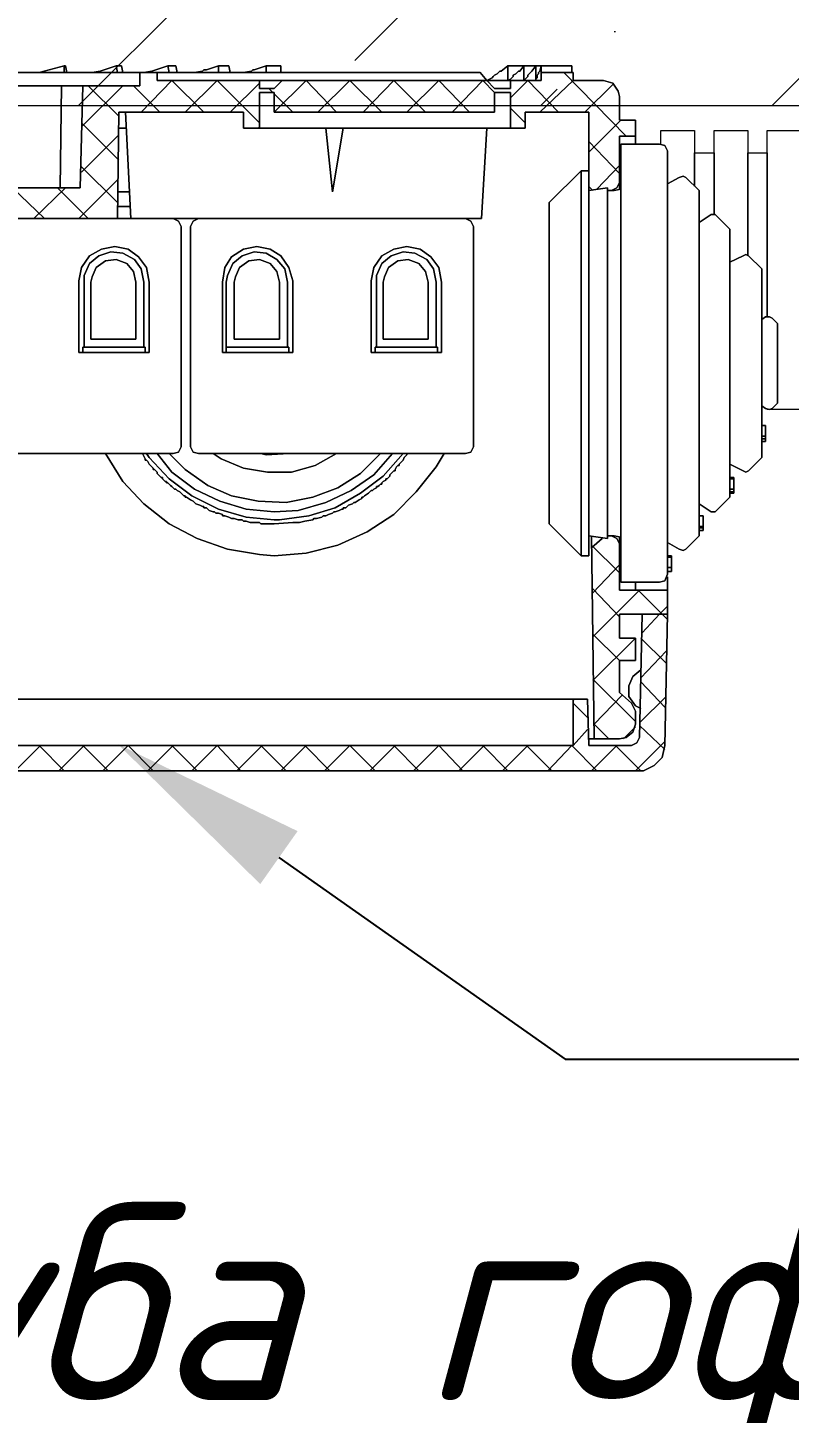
# Model space of a CAD drawing. Extents: x -152830 to 1281226, y -304852 to -2349.
# Drawn here: x 1108040 to 1109006, y -77882 to -76123 of the extents above; entities that cross this region are included whole.
import ezdxf
from ezdxf import colors
from ezdxf.entities.mleader import LeaderData, LeaderLine
from ezdxf.math import Vec2, Vec3

# ---------------------------------------------------------------- set-up
doc = ezdxf.new("R2010")
doc.units = 0
doc.header["$LTSCALE"] = 100
doc.linetypes.add('sx__Штриховая_2мм', pattern=[3, 2, -1])
for name, color, linetype, lineweight in [('1 Электрическая схема', 4, 'Continuous', 9), ('PDF _Геометрия', 7, 'Continuous', 15), ('ЭОМ-план-РС-щиты-стояки', 7, 'Continuous', 30)]:
    doc.layers.add(name, color=color, linetype=linetype, lineweight=lineweight)
doc.styles.add('OlympDesign', font='isocpeui.ttf', dxfattribs={"height": 250})

msp = doc.modelspace()

# ---------------------------------------------------------------- hatches: boundary and pattern name
at = {"layer": '1 Электрическая схема', "linetype": 'sx__Штриховая_2мм', "true_color": 0x636466}
h = msp.add_hatch(dxfattribs=at)
h.set_pattern_fill('ANSI36', color=251, scale=65.297298)
h.set_pattern_definition([(45, (879874.28, -81039.5), (109.94746, 403.1407), [518.2973, -103.65946, 0, -103.65946])])
h.paths.add_polyline_path([(1111514.547557, -76222.032588), (1111514.547557, -75403.060383), (1111808.967934, -75298.551378), (1111245.892745, -75298.551378), (1111514.547557, -75135.215004), (1111514.547557, -74174.802047), (1098467.01987, -74163.515171), (1098467.01987, -75107.788695), (1098198.365058, -75271.125069), (1098761.440247, -75271.125069), (1098467.01987, -75375.634074), (1098467.01987, -76222.032588)])

# ---------------------------------------------------------------- linework, layer by layer
at = {"layer": '1 Электрическая схема', "color": 18, "true_color": 0x000000}
for points in [[(1098467.01987, -76222.032588), (1111514.547557, -76222.032588)], [(1108843.520186, -76271.641181), (1108843.520186, -76253.646876), (1108886.338592, -76253.646876), (1108886.338592, -76324.304984)], [(1108910.936464, -76360.470993), (1108910.936464, -76253.646876), (1108953.75487, -76253.646876), (1108953.75487, -76412.32295)], [(1108978.352741, -76490.213567), (1108978.352741, -76253.646876), (1109021.171147, -76253.646876), (1109021.171147, -76607.827287), (1108978.352741, -76607.827287), (1108978.352741, -76607.119443)], [(1108886.338592, -76324.304984), (1108886.338592, -76282.043348), (1108910.936464, -76282.043348), (1108910.936464, -76360.470993)], [(1108953.75487, -76412.32295), (1108953.75487, -76282.043348), (1108978.352741, -76282.043348), (1108978.352741, -76490.213567)]]:
    msp.add_lwpolyline(points, dxfattribs=at)
at = {"layer": 'PDF _Геометрия', "lineweight": 18}
for points in [[(1107926.688219, -76180.179364), (1108182.803431, -76180.179364)], [(1107972.182369, -76180.179364), (1108138.99425, -76180.179364)], [(1108086.760227, -76171.754521), (1108054.745825, -76180.179364)], [(1108086.760227, -76180.179364), (1108086.760227, -76171.754521)], [(1108086.760227, -76171.754521), (1108088.445195, -76171.754521)], [(1108088.445195, -76171.754521), (1108090.130164, -76180.179364)], [(1108122.144565, -76180.179364), (1108132.254376, -76178.494395)], [(1108132.254376, -76178.494395), (1108142.364187, -76175.124458)], [(1108142.364187, -76175.124458), (1108152.473998, -76171.754521)], [(1108154.158966, -76180.179364), (1108152.473998, -76171.754521)], [(1108152.473998, -76171.754521), (1108159.213872, -76171.754521)], [(1108159.213872, -76171.754521), (1108160.89884, -76180.179364)], [(1108172.69362, -76180.179364), (1108182.803431, -76180.179364)], [(1108182.803431, -76197.029049), (1108182.803431, -76180.179364)], [(1108182.803431, -76180.179364), (1108204.708021, -76180.179364)], [(1108187.858336, -76180.179364), (1108197.968147, -76178.494395)], [(1108197.968147, -76178.494395), (1108208.077958, -76175.124458)], [(1108204.708021, -76180.179364), (1108246.832234, -76180.179364)], [(1108204.708021, -76190.289175), (1108204.708021, -76180.179364)], [(1108208.077958, -76175.124458), (1108218.187769, -76171.754521)], [(1108218.187769, -76171.754521), (1108228.29758, -76171.754521)], [(1108219.872738, -76180.179364), (1108218.187769, -76171.754521)], [(1108228.29758, -76171.754521), (1108229.982549, -76180.179364)], [(1108246.832234, -76180.179364), (1108600.675618, -76180.179364)], [(1108251.887139, -76180.179364), (1108261.99695, -76178.494395)], [(1108261.99695, -76178.494395), (1108263.681919, -76176.809427)], [(1108263.681919, -76176.809427), (1108267.051856, -76176.809427)], [(1108267.051856, -76176.809427), (1108272.106761, -76175.124458)], [(1108272.106761, -76175.124458), (1108282.216572, -76171.754521)], [(1108282.216572, -76171.754521), (1108295.69632, -76171.754521)], [(1108282.216572, -76180.179364), (1108282.216572, -76171.754521)], [(1108295.69632, -76171.754521), (1108297.381289, -76180.179364)], [(1108314.230974, -76180.179364), (1108324.340785, -76178.494395)], [(1108324.340785, -76178.494395), (1108326.025753, -76176.809427)], [(1108326.025753, -76176.809427), (1108327.710722, -76176.809427)], [(1108327.710722, -76176.809427), (1108332.765627, -76175.124458)], [(1108332.765627, -76175.124458), (1108342.875438, -76171.754521)], [(1108342.875438, -76171.754521), (1108361.410092, -76171.754521)], [(1108342.875438, -76180.179364), (1108342.875438, -76171.754521)], [(1108361.410092, -76171.754521), (1108361.410092, -76180.179364)], [(1108600.675618, -76180.179364), (1108614.155366, -76180.179364)], [(1108614.155366, -76180.179364), (1108622.580209, -76190.289175)], [(1108636.059957, -76181.864332), (1108632.69002, -76183.549301)], [(1108637.744925, -76180.179364), (1108636.059957, -76181.864332)], [(1108639.429894, -76178.494395), (1108637.744925, -76180.179364)], [(1108641.114862, -76178.494395), (1108639.429894, -76178.494395)], [(1108649.539705, -76171.754521), (1108641.114862, -76178.494395)], [(1108649.539705, -76190.289175), (1108649.539705, -76171.754521)], [(1108649.539705, -76171.754521), (1108686.609011, -76171.754521)], [(1108659.649516, -76181.864332), (1108656.279579, -76183.549301)], [(1108661.334484, -76180.179364), (1108659.649516, -76181.864332)], [(1108663.019453, -76178.494395), (1108661.334484, -76180.179364)], [(1108664.704421, -76178.494395), (1108663.019453, -76178.494395)], [(1108669.759326, -76171.754521), (1108664.704421, -76178.494395)], [(1108669.759326, -76171.754521), (1108708.513602, -76171.754521)], [(1108669.759326, -76190.289175), (1108669.759326, -76171.754521)], [(1108676.4992, -76181.864332), (1108674.814232, -76183.549301)], [(1108678.184169, -76180.179364), (1108676.4992, -76181.864332)], [(1108679.869137, -76178.494395), (1108678.184169, -76180.179364)], [(1108684.924043, -76171.754521), (1108679.869137, -76178.494395)], [(1108684.924043, -76171.754521), (1108721.99335, -76171.754521)], [(1108684.924043, -76190.289175), (1108684.924043, -76171.754521)], [(1108688.29398, -76181.864332), (1108686.609011, -76183.549301)], [(1108689.978948, -76178.494395), (1108688.29398, -76180.179364)], [(1108688.29398, -76180.179364), (1108688.29398, -76181.864332)], [(1108691.663917, -76171.754521), (1108689.978948, -76178.494395)], [(1108691.663917, -76190.289175), (1108691.663917, -76171.754521)], [(1108691.663917, -76171.754521), (1108730.418192, -76171.754521)], [(1108691.663917, -76180.179364), (1108691.663917, -76183.549301)], [(1108691.663917, -76190.289175), (1108691.663917, -76180.179364)], [(1108691.663917, -76180.179364), (1108732.103161, -76180.179364)], [(1108720.308381, -76180.179364), (1108799.501901, -76261.057852)], [(1108730.418192, -76171.754521), (1108730.418192, -76180.179364)], [(1108732.103161, -76180.179364), (1108732.103161, -76190.289175)], [(1108027.786329, -76197.029049), (1108083.39029, -76197.029049)], [(1108081.705321, -76326.771623), (1108083.39029, -76197.029049)], [(1108083.39029, -76197.029049), (1108110.349786, -76197.029049)], [(1108106.979849, -76326.771623), (1108110.349786, -76197.029049)], [(1108108.664817, -76249.263072), (1108160.89884, -76197.029049)], [(1108110.349786, -76197.029049), (1108182.803431, -76197.029049)], [(1108117.08966, -76197.029049), (1108155.843935, -76235.783324)], [(1108174.378588, -76197.029049), (1108208.077958, -76230.728419)], [(1108184.488399, -76230.728419), (1108223.242675, -76190.289175)], [(1108334.450596, -76190.289175), (1108204.708021, -76190.289175)], [(1108223.242675, -76190.289175), (1108263.681919, -76230.728419)], [(1108240.09236, -76230.728419), (1108280.531604, -76190.289175)], [(1108280.531604, -76190.289175), (1108334.450596, -76244.208167)], [(1108297.381289, -76230.728419), (1108334.450596, -76193.659112)], [(1108334.450596, -76190.289175), (1108363.09506, -76190.289175)], [(1108334.450596, -76200.398986), (1108334.450596, -76190.289175)], [(1108334.450596, -76200.398986), (1108352.985249, -76200.398986)], [(1108346.245375, -76200.398986), (1108351.300281, -76205.453891)], [(1108363.09506, -76190.289175), (1108352.985249, -76200.398986)], [(1108352.985249, -76230.728419), (1108393.424493, -76190.289175)], [(1108363.09506, -76190.289175), (1108622.580209, -76190.289175)], [(1108393.424493, -76190.289175), (1108432.178768, -76230.728419)], [(1108408.589209, -76230.728419), (1108449.028453, -76190.289175)], [(1108449.028453, -76190.289175), (1108489.467697, -76230.728419)], [(1108465.878138, -76230.728419), (1108504.632414, -76190.289175)], [(1108504.632414, -76190.289175), (1108545.071658, -76230.728419)], [(1108521.482099, -76230.728419), (1108561.921343, -76190.289175)], [(1108561.921343, -76190.289175), (1108600.675618, -76230.728419)], [(1108578.771028, -76230.728419), (1108617.525303, -76190.289175)], [(1108617.525303, -76190.289175), (1108632.69002, -76205.453891)], [(1108625.950146, -76188.604206), (1108622.580209, -76190.289175)], [(1108622.580209, -76190.289175), (1108652.909642, -76190.289175)], [(1108622.580209, -76190.289175), (1108632.69002, -76200.398986)], [(1108629.320083, -76186.919238), (1108625.950146, -76188.604206)], [(1108631.005051, -76185.234269), (1108629.320083, -76186.919238)], [(1108632.69002, -76183.549301), (1108631.005051, -76185.234269)], [(1108632.69002, -76200.398986), (1108652.909642, -76200.398986)], [(1108652.909642, -76188.604206), (1108649.539705, -76190.289175)], [(1108654.59461, -76186.919238), (1108652.909642, -76188.604206)], [(1108652.909642, -76200.398986), (1108652.909642, -76190.289175)], [(1108691.663917, -76190.289175), (1108652.909642, -76190.289175)], [(1108652.909642, -76212.193765), (1108674.814232, -76190.289175)], [(1108656.279579, -76185.234269), (1108654.59461, -76186.919238)], [(1108656.279579, -76183.549301), (1108656.279579, -76185.234269)], [(1108671.444295, -76188.604206), (1108669.759326, -76190.289175)], [(1108673.129263, -76186.919238), (1108671.444295, -76188.604206)], [(1108674.814232, -76185.234269), (1108673.129263, -76186.919238)], [(1108674.814232, -76183.549301), (1108674.814232, -76185.234269)], [(1108674.814232, -76190.289175), (1108713.568507, -76230.728419)], [(1108686.609011, -76186.919238), (1108684.924043, -76188.604206)], [(1108684.924043, -76188.604206), (1108684.924043, -76190.289175)], [(1108686.609011, -76183.549301), (1108686.609011, -76185.234269)], [(1108686.609011, -76185.234269), (1108686.609011, -76186.919238)], [(1108689.978948, -76230.728419), (1108732.103161, -76190.289175)], [(1108691.663917, -76183.549301), (1108691.663917, -76186.919238)], [(1108691.663917, -76186.919238), (1108691.663917, -76190.289175)], [(1108770.857436, -76190.289175), (1108732.103161, -76190.289175)], [(1108747.267877, -76230.728419), (1108782.652216, -76195.34408)], [(1108770.857436, -76190.289175), (1108782.652216, -76193.659112)], [(1108782.652216, -76193.659112), (1108789.39209, -76203.768923)], [(1108352.985249, -76205.453891), (1108334.450596, -76205.453891)], [(1108334.450596, -76205.453891), (1108334.450596, -76250.948041)], [(1108352.985249, -76230.728419), (1108352.985249, -76205.453891)], [(1108352.985249, -76207.13886), (1108376.574808, -76230.728419)], [(1108632.69002, -76230.728419), (1108632.69002, -76205.453891)], [(1108652.909642, -76205.453891), (1108632.69002, -76205.453891)], [(1108652.909642, -76205.453891), (1108652.909642, -76250.948041)], [(1108789.39209, -76203.768923), (1108791.077058, -76210.508797)], [(1108791.077058, -76210.508797), (1108791.077058, -76240.83823)], [(1108155.843935, -76230.728419), (1108154.158966, -76365.525898)], [(1108314.230974, -76230.728419), (1108155.843935, -76230.728419)], [(1108171.008651, -76365.525898), (1108164.268777, -76230.728419)], [(1108314.230974, -76230.728419), (1108314.230974, -76250.948041)], [(1108632.69002, -76230.728419), (1108352.985249, -76230.728419)], [(1108652.909642, -76225.673513), (1108671.444295, -76244.208167)], [(1108752.322783, -76230.728419), (1108671.444295, -76230.728419)], [(1108671.444295, -76230.728419), (1108671.444295, -76250.948041)], [(1108752.322783, -76230.728419), (1108752.322783, -76330.14156)], [(1108108.664817, -76244.208167), (1108155.843935, -76291.387285)], [(1108155.843935, -76250.948041), (1108164.268777, -76250.948041)], [(1108334.450596, -76250.948041), (1108314.230974, -76250.948041)], [(1108332.765627, -76250.948041), (1108334.450596, -76249.263072)], [(1108652.909642, -76250.948041), (1108334.450596, -76250.948041)], [(1108418.69902, -76250.948041), (1108427.123863, -76331.826528)], [(1108440.603611, -76250.948041), (1108427.123863, -76331.826528)], [(1108615.840335, -76365.525898), (1108622.580209, -76250.948041)], [(1108671.444295, -76250.948041), (1108652.909642, -76250.948041)], [(1108671.444295, -76250.948041), (1108671.444295, -76249.263072)], [(1108752.322783, -76281.277474), (1108792.762027, -76240.83823)], [(1108811.29668, -76240.83823), (1108791.077058, -76240.83823)], [(1108811.29668, -76261.057852), (1108811.29668, -76240.83823)], [(1108108.664817, -76306.552001), (1108155.843935, -76259.372883)], [(1108752.322783, -76267.797726), (1108791.077058, -76308.236969)], [(1108791.077058, -76261.057852), (1108811.29668, -76261.057852)], [(1108791.077058, -76261.057852), (1108791.077058, -76320.031749)], [(1108811.29668, -76261.057852), (1108811.29668, -76271.167663)], [(1108792.762027, -76827.207267), (1108792.762027, -76271.167663)], [(1108841.626113, -76271.167663), (1108792.762027, -76271.167663)], [(1108841.626113, -76271.167663), (1108848.365987, -76272.852631)], [(1108848.365987, -76272.852631), (1108851.735924, -76279.592505)], [(1108851.735924, -76279.592505), (1108851.735924, -76817.097456)], [(1108108.664817, -76299.812127), (1108154.158966, -76345.306276)], [(1108701.773728, -76345.306276), (1108742.212972, -76304.867032)], [(1108752.322783, -76304.867032), (1108742.212972, -76304.867032)], [(1108742.212972, -76793.507897), (1108742.212972, -76304.867032)], [(1108752.322783, -76304.867032), (1108752.322783, -76793.507897)], [(1108762.432594, -76328.456591), (1108791.077058, -76298.127158)], [(1108105.29488, -76365.525898), (1108154.158966, -76316.661812)], [(1108791.077058, -76320.031749), (1108787.707121, -76326.771623)], [(1108791.077058, -76328.456591), (1108791.077058, -76320.031749)], [(1108791.077058, -76320.031749), (1108791.077058, -76328.456591)], [(1108851.735924, -76321.716717), (1108866.900641, -76313.291875)], [(1108866.900641, -76313.291875), (1108871.955546, -76311.606906)], [(1108871.955546, -76311.606906), (1108875.325483, -76313.291875)], [(1108892.175168, -76330.14156), (1108875.325483, -76313.291875)], [(1108002.511802, -76326.771623), (1108106.979849, -76326.771623)], [(1108021.046455, -76326.771623), (1108061.485699, -76365.525898)], [(1108048.005951, -76365.525898), (1108088.445195, -76326.771623)], [(1108078.335384, -76326.771623), (1108117.08966, -76365.525898)], [(1108154.158966, -76331.826528), (1108165.953746, -76331.826528)], [(1108165.953746, -76331.826528), (1108169.323683, -76331.826528)], [(1108752.322783, -76325.086654), (1108757.377688, -76330.14156)], [(1108752.322783, -76330.14156), (1108775.912342, -76326.771623)], [(1108775.912342, -76326.771623), (1108775.912342, -76771.603306)], [(1108784.337184, -76330.14156), (1108775.912342, -76330.14156)], [(1108780.967247, -76330.14156), (1108775.912342, -76330.14156)], [(1108787.707121, -76326.771623), (1108780.967247, -76330.14156)], [(1108792.762027, -76328.456591), (1108784.337184, -76330.14156)], [(1108892.175168, -76330.14156), (1108892.175168, -76768.233369)], [(1108169.323683, -76350.361182), (1108154.158966, -76350.361182)], [(1108701.773728, -76753.068653), (1108701.773728, -76345.306276)], [(1107886.248975, -76365.525898), (1108224.927643, -76365.525898)], [(1108154.158966, -76365.525898), (1107957.017652, -76365.525898)], [(1108248.517202, -76365.525898), (1108171.008651, -76365.525898)], [(1108224.927643, -76365.525898), (1108231.667517, -76368.895835)], [(1108231.667517, -76368.895835), (1108235.037454, -76375.635709)], [(1108235.037454, -76375.635709), (1108235.037454, -76655.34048)], [(1108246.832234, -76375.635709), (1108250.202171, -76368.895835)], [(1108246.832234, -76655.34048), (1108246.832234, -76375.635709)], [(1108602.360587, -76365.525898), (1108248.517202, -76365.525898)], [(1108250.202171, -76368.895835), (1108256.942045, -76365.525898)], [(1108256.942045, -76365.525898), (1108595.620713, -76365.525898)], [(1108595.620713, -76365.525898), (1108602.360587, -76368.895835)], [(1108615.840335, -76365.525898), (1108602.360587, -76365.525898)], [(1108602.360587, -76368.895835), (1108605.730524, -76375.635709)], [(1108605.730524, -76375.635709), (1108605.730524, -76655.34048)], [(1108892.175168, -76370.580804), (1108907.339885, -76360.470993)], [(1108907.339885, -76360.470993), (1108912.39479, -76360.470993)], [(1108912.39479, -76360.470993), (1108914.079759, -76362.155961)], [(1108930.929444, -76379.005646), (1108914.079759, -76362.155961)], [(1108930.929444, -76379.005646), (1108930.929444, -76719.369283)], [(1108133.939344, -76404.280174), (1108118.774628, -76412.705016)], [(1108145.734124, -76407.650111), (1108130.569407, -76412.705016)], [(1108150.789029, -76400.910237), (1108133.939344, -76404.280174)], [(1108160.89884, -76409.335079), (1108145.734124, -76407.650111)], [(1108167.638714, -76404.280174), (1108150.789029, -76400.910237)], [(1108176.063557, -76417.759922), (1108160.89884, -76409.335079)], [(1108181.118462, -76414.389985), (1108167.638714, -76404.280174)], [(1108299.066257, -76414.389985), (1108314.230974, -76404.280174)], [(1108327.710722, -76407.650111), (1108312.546005, -76412.705016)], [(1108314.230974, -76404.280174), (1108331.080659, -76400.910237)], [(1108342.875438, -76409.335079), (1108327.710722, -76407.650111)], [(1108331.080659, -76400.910237), (1108347.930344, -76404.280174)], [(1108356.355186, -76417.759922), (1108342.875438, -76409.335079)], [(1108347.930344, -76404.280174), (1108361.410092, -76412.705016)], [(1108504.632414, -76404.280174), (1108489.467697, -76412.705016)], [(1108516.427193, -76407.650111), (1108501.262477, -76412.705016)], [(1108521.482099, -76400.910237), (1108504.632414, -76404.280174)], [(1108531.59191, -76409.335079), (1108516.427193, -76407.650111)], [(1108538.331784, -76404.280174), (1108521.482099, -76400.910237)], [(1108546.756626, -76417.759922), (1108531.59191, -76409.335079)], [(1108551.811532, -76414.389985), (1108538.331784, -76404.280174)], [(1108947.779128, -76412.705016), (1108951.149065, -76411.020048)], [(1108951.149065, -76411.020048), (1108954.519002, -76412.705016)], [(1108108.664817, -76427.869733), (1108105.29488, -76444.719418)], [(1108118.774628, -76412.705016), (1108108.664817, -76427.869733)], [(1108118.774628, -76422.814827), (1108112.034754, -76437.979544)], [(1108130.569407, -76412.705016), (1108118.774628, -76422.814827)], [(1108127.199471, -76427.869733), (1108122.144565, -76439.664512)], [(1108138.99425, -76419.44489), (1108127.199471, -76427.869733)], [(1108152.473998, -76417.759922), (1108138.99425, -76419.44489)], [(1108165.953746, -76422.814827), (1108152.473998, -76417.759922)], [(1108174.378588, -76432.924638), (1108165.953746, -76422.814827)], [(1108184.488399, -76429.554701), (1108176.063557, -76417.759922)], [(1108191.228273, -76427.869733), (1108181.118462, -76414.389985)], [(1108194.59821, -76446.404386), (1108191.228273, -76427.869733)], [(1108287.271478, -76446.404386), (1108290.641415, -76427.869733)], [(1108290.641415, -76427.869733), (1108299.066257, -76414.389985)], [(1108300.751226, -76422.814827), (1108294.011352, -76437.979544)], [(1108312.546005, -76412.705016), (1108300.751226, -76422.814827)], [(1108309.176068, -76427.869733), (1108304.121163, -76439.664512)], [(1108320.970848, -76419.44489), (1108309.176068, -76427.869733)], [(1108334.450596, -76417.759922), (1108320.970848, -76419.44489)], [(1108347.930344, -76422.814827), (1108334.450596, -76417.759922)], [(1108356.355186, -76432.924638), (1108347.930344, -76422.814827)], [(1108366.464997, -76429.554701), (1108356.355186, -76417.759922)], [(1108361.410092, -76412.705016), (1108371.519903, -76427.869733)], [(1108371.519903, -76427.869733), (1108376.574808, -76444.719418)], [(1108479.357886, -76427.869733), (1108475.987949, -76444.719418)], [(1108489.467697, -76412.705016), (1108479.357886, -76427.869733)], [(1108489.467697, -76422.814827), (1108482.727823, -76437.979544)], [(1108501.262477, -76412.705016), (1108489.467697, -76422.814827)], [(1108497.89254, -76427.869733), (1108492.837634, -76439.664512)], [(1108509.687319, -76419.44489), (1108497.89254, -76427.869733)], [(1108523.167067, -76417.759922), (1108509.687319, -76419.44489)], [(1108536.646815, -76422.814827), (1108523.167067, -76417.759922)], [(1108545.071658, -76432.924638), (1108536.646815, -76422.814827)], [(1108555.181469, -76429.554701), (1108546.756626, -76417.759922)], [(1108561.921343, -76427.869733), (1108551.811532, -76414.389985)], [(1108565.29128, -76446.404386), (1108561.921343, -76427.869733)], [(1108930.929444, -76421.129859), (1108947.779128, -76412.705016)], [(1108971.368687, -76429.554701), (1108954.519002, -76412.705016)], [(1108105.29488, -76444.719418), (1108105.29488, -76446.404386)], [(1108105.29488, -76446.404386), (1108105.29488, -76535.707717)], [(1108112.034754, -76437.979544), (1108112.034754, -76446.404386)], [(1108112.034754, -76446.404386), (1108112.034754, -76528.967843)], [(1108122.144565, -76439.664512), (1108120.459597, -76446.404386)], [(1108120.459597, -76446.404386), (1108120.459597, -76518.858032)], [(1108177.748525, -76446.404386), (1108174.378588, -76432.924638)], [(1108177.748525, -76518.858032), (1108177.748525, -76446.404386)], [(1108187.858336, -76446.404386), (1108184.488399, -76429.554701)], [(1108187.858336, -76528.967843), (1108187.858336, -76446.404386)], [(1108194.59821, -76535.707717), (1108194.59821, -76446.404386)], [(1108287.271478, -76535.707717), (1108287.271478, -76446.404386)], [(1108294.011352, -76437.979544), (1108292.326383, -76446.404386)], [(1108292.326383, -76446.404386), (1108292.326383, -76528.967843)], [(1108304.121163, -76439.664512), (1108302.436194, -76446.404386)], [(1108302.436194, -76446.404386), (1108302.436194, -76518.858032)], [(1108359.725123, -76446.404386), (1108356.355186, -76432.924638)], [(1108359.725123, -76518.858032), (1108359.725123, -76446.404386)], [(1108369.834934, -76446.404386), (1108366.464997, -76429.554701)], [(1108369.834934, -76528.967843), (1108369.834934, -76446.404386)], [(1108376.574808, -76444.719418), (1108376.574808, -76446.404386)], [(1108376.574808, -76446.404386), (1108376.574808, -76535.707717)], [(1108475.987949, -76444.719418), (1108475.987949, -76446.404386)], [(1108475.987949, -76446.404386), (1108475.987949, -76535.707717)], [(1108482.727823, -76437.979544), (1108482.727823, -76446.404386)], [(1108482.727823, -76446.404386), (1108482.727823, -76528.967843)], [(1108492.837634, -76439.664512), (1108491.152666, -76446.404386)], [(1108491.152666, -76446.404386), (1108491.152666, -76518.858032)], [(1108548.441595, -76446.404386), (1108545.071658, -76432.924638)], [(1108548.441595, -76518.858032), (1108548.441595, -76446.404386)], [(1108558.551406, -76446.404386), (1108555.181469, -76429.554701)], [(1108558.551406, -76528.967843), (1108558.551406, -76446.404386)], [(1108565.29128, -76535.707717), (1108565.29128, -76446.404386)], [(1108971.368687, -76429.554701), (1108971.368687, -76668.820228)], [(1108971.368687, -76493.583504), (1108976.423593, -76490.213567)], [(1108976.423593, -76490.213567), (1108981.478498, -76490.213567)], [(1108981.478498, -76490.213567), (1108984.848435, -76491.898536)], [(1108991.588309, -76498.63841), (1108984.848435, -76491.898536)], [(1108991.588309, -76498.63841), (1108991.588309, -76599.736519)], [(1108112.034754, -76528.967843), (1108110.349786, -76528.967843)], [(1108110.349786, -76535.707717), (1108110.349786, -76528.967843)], [(1108112.034754, -76528.967843), (1108187.858336, -76528.967843)], [(1108120.459597, -76518.858032), (1108177.748525, -76518.858032)], [(1108189.543305, -76528.967843), (1108187.858336, -76528.967843)], [(1108189.543305, -76535.707717), (1108189.543305, -76528.967843)], [(1108292.326383, -76528.967843), (1108369.834934, -76528.967843)], [(1108292.326383, -76535.707717), (1108292.326383, -76528.967843)], [(1108302.436194, -76518.858032), (1108359.725123, -76518.858032)], [(1108371.519903, -76528.967843), (1108369.834934, -76528.967843)], [(1108371.519903, -76535.707717), (1108371.519903, -76528.967843)], [(1108482.727823, -76528.967843), (1108481.042855, -76528.967843)], [(1108481.042855, -76535.707717), (1108481.042855, -76528.967843)], [(1108482.727823, -76528.967843), (1108558.551406, -76528.967843)], [(1108491.152666, -76518.858032), (1108548.441595, -76518.858032)], [(1108560.236374, -76528.967843), (1108558.551406, -76528.967843)], [(1108560.236374, -76535.707717), (1108560.236374, -76528.967843)], [(1108105.29488, -76535.707717), (1108194.59821, -76535.707717)], [(1108376.574808, -76535.707717), (1108287.271478, -76535.707717)], [(1108475.987949, -76535.707717), (1108565.29128, -76535.707717)], [(1108971.368687, -76603.106456), (1108976.423593, -76606.476393)], [(1108991.588309, -76599.736519), (1108984.848435, -76606.476393)], [(1108976.423593, -76606.476393), (1108981.478498, -76608.161362)], [(1108981.478498, -76608.161362), (1108984.848435, -76606.476393)], [(1108976.423593, -76628.380984), (1108971.368687, -76628.380984)], [(1108976.423593, -76628.380984), (1108976.423593, -76630.065952)], [(1108976.423593, -76630.065952), (1108976.423593, -76631.750921)], [(1108976.423593, -76631.750921), (1108976.423593, -76635.120858)], [(1108976.423593, -76635.120858), (1108976.423593, -76640.175763)], [(1108976.423593, -76640.175763), (1108976.423593, -76641.860732)], [(1108235.037454, -76655.34048), (1108231.667517, -76662.080354)], [(1108250.202171, -76662.080354), (1108246.832234, -76655.34048)], [(1108605.730524, -76655.34048), (1108602.360587, -76662.080354)], [(1108976.423593, -76641.860732), (1108971.368687, -76641.860732)], [(1108976.423593, -76645.230669), (1108971.368687, -76645.230669)], [(1108976.423593, -76648.600606), (1108971.368687, -76648.600606)], [(1108976.423593, -76641.860732), (1108976.423593, -76643.5457)], [(1108976.423593, -76643.5457), (1108976.423593, -76645.230669)], [(1108976.423593, -76645.230669), (1108976.423593, -76646.915637)], [(1108976.423593, -76646.915637), (1108976.423593, -76648.600606)], [(1108224.927643, -76663.765322), (1107886.248975, -76663.765322)], [(1108138.99425, -76663.765322), (1108160.89884, -76699.149661)], [(1108186.173368, -76663.765322), (1108189.543305, -76670.505196)], [(1108189.543305, -76670.505196), (1108189.543305, -76672.190165)], [(1108189.543305, -76672.190165), (1108191.228273, -76672.190165)], [(1108194.59821, -76668.820228), (1108191.228273, -76663.765322)], [(1108191.228273, -76672.190165), (1108192.913242, -76673.875133)], [(1108192.913242, -76673.875133), (1108194.59821, -76677.24507)], [(1108219.872738, -76695.779724), (1108194.59821, -76668.820228)], [(1108223.242675, -76687.354881), (1108204.708021, -76663.765322)], [(1108240.09236, -76683.984944), (1108219.872738, -76663.765322)], [(1108231.667517, -76662.080354), (1108224.927643, -76663.765322)], [(1108256.942045, -76663.765322), (1108250.202171, -76662.080354)], [(1108595.620713, -76663.765322), (1108256.942045, -76663.765322)], [(1108285.586509, -76670.505196), (1108275.476698, -76663.765322)], [(1108314.230974, -76682.299976), (1108285.586509, -76670.505196)], [(1108342.875438, -76665.450291), (1108336.135564, -76663.765322)], [(1108371.519903, -76663.765322), (1108342.875438, -76665.450291)], [(1108432.178768, -76663.765322), (1108405.219272, -76678.930039)], [(1108487.782729, -76663.765322), (1108462.508201, -76689.03985)], [(1108502.947445, -76663.765322), (1108479.357886, -76690.724818)], [(1108516.427193, -76663.765322), (1108491.152666, -76692.409787)], [(1108513.057256, -76675.560102), (1108514.742225, -76673.875133)], [(1108514.742225, -76673.875133), (1108516.427193, -76672.190165)], [(1108516.427193, -76672.190165), (1108518.112162, -76668.820228)], [(1108518.112162, -76668.820228), (1108519.79713, -76667.135259)], [(1108519.79713, -76667.135259), (1108521.482099, -76665.450291)], [(1108521.482099, -76665.450291), (1108521.482099, -76663.765322)], [(1108558.551406, -76680.615007), (1108568.661217, -76663.765322)], [(1108602.360587, -76662.080354), (1108595.620713, -76663.765322)], [(1108971.368687, -76668.820228), (1108954.519002, -76685.669913)], [(1108194.59821, -76677.24507), (1108196.283179, -76678.930039)], [(1108196.283179, -76678.930039), (1108197.968147, -76680.615007)], [(1108197.968147, -76680.615007), (1108199.653116, -76682.299976)], [(1108199.653116, -76682.299976), (1108199.653116, -76683.984944)], [(1108199.653116, -76683.984944), (1108201.338084, -76683.984944)], [(1108201.338084, -76683.984944), (1108203.023053, -76685.669913)], [(1108203.023053, -76685.669913), (1108204.708021, -76687.354881)], [(1108204.708021, -76687.354881), (1108204.708021, -76689.03985)], [(1108204.708021, -76689.03985), (1108206.39299, -76690.724818)], [(1108206.39299, -76690.724818), (1108208.077958, -76692.409787)], [(1108208.077958, -76692.409787), (1108209.762927, -76694.094755)], [(1108251.887139, -76709.259472), (1108223.242675, -76687.354881)], [(1108268.736824, -76704.204566), (1108240.09236, -76683.984944)], [(1108344.560407, -76687.354881), (1108314.230974, -76682.299976)], [(1108374.88984, -76687.354881), (1108344.560407, -76687.354881)], [(1108405.219272, -76678.930039), (1108374.88984, -76687.354881)], [(1108462.508201, -76689.03985), (1108433.863737, -76707.574503)], [(1108479.357886, -76690.724818), (1108450.713422, -76710.94444)], [(1108491.152666, -76692.409787), (1108462.508201, -76714.314377)], [(1108497.89254, -76694.094755), (1108499.577508, -76692.409787)], [(1108499.577508, -76690.724818), (1108501.262477, -76689.03985)], [(1108499.577508, -76692.409787), (1108499.577508, -76690.724818)], [(1108501.262477, -76689.03985), (1108502.947445, -76687.354881)], [(1108502.947445, -76687.354881), (1108504.632414, -76685.669913)], [(1108504.632414, -76685.669913), (1108506.317382, -76685.669913)], [(1108506.317382, -76683.984944), (1108508.002351, -76680.615007)], [(1108506.317382, -76685.669913), (1108506.317382, -76683.984944)], [(1108508.002351, -76680.615007), (1108509.687319, -76678.930039)], [(1108509.687319, -76678.930039), (1108511.372288, -76678.930039)], [(1108511.372288, -76677.24507), (1108513.057256, -76675.560102)], [(1108511.372288, -76678.930039), (1108511.372288, -76677.24507)], [(1108533.276878, -76712.629409), (1108558.551406, -76680.615007)], [(1108930.929444, -76677.24507), (1108947.779128, -76685.669913)], [(1108947.779128, -76685.669913), (1108951.149065, -76687.354881)], [(1108951.149065, -76687.354881), (1108954.519002, -76685.669913)], [(1108160.89884, -76699.149661), (1108187.858336, -76727.794125)], [(1108209.762927, -76694.094755), (1108211.447895, -76694.094755)], [(1108211.447895, -76694.094755), (1108211.447895, -76695.779724)], [(1108211.447895, -76695.779724), (1108213.132864, -76697.464692)], [(1108213.132864, -76697.464692), (1108214.817832, -76699.149661)], [(1108214.817832, -76699.149661), (1108216.502801, -76699.149661)], [(1108216.502801, -76699.149661), (1108216.502801, -76700.834629)], [(1108216.502801, -76700.834629), (1108218.187769, -76700.834629)], [(1108218.187769, -76700.834629), (1108219.872738, -76702.519598)], [(1108248.517202, -76717.684314), (1108219.872738, -76695.779724)], [(1108219.872738, -76702.519598), (1108221.557706, -76704.204566)], [(1108221.557706, -76704.204566), (1108223.242675, -76705.889535)], [(1108223.242675, -76705.889535), (1108224.927643, -76707.574503)], [(1108224.927643, -76707.574503), (1108226.612612, -76709.259472)], [(1108226.612612, -76709.259472), (1108228.29758, -76709.259472)], [(1108228.29758, -76709.259472), (1108229.982549, -76710.94444)], [(1108283.901541, -76724.424188), (1108251.887139, -76709.259472)], [(1108299.066257, -76717.684314), (1108268.736824, -76704.204566)], [(1108433.863737, -76707.574503), (1108401.849335, -76719.369283)], [(1108477.672918, -76710.94444), (1108479.357886, -76709.259472)], [(1108479.357886, -76709.259472), (1108482.727823, -76707.574503)], [(1108482.727823, -76707.574503), (1108482.727823, -76705.889535)], [(1108482.727823, -76705.889535), (1108484.412792, -76705.889535)], [(1108484.412792, -76705.889535), (1108486.09776, -76704.204566)], [(1108486.09776, -76704.204566), (1108487.782729, -76702.519598)], [(1108487.782729, -76702.519598), (1108489.467697, -76702.519598)], [(1108489.467697, -76700.834629), (1108491.152666, -76699.149661)], [(1108489.467697, -76702.519598), (1108489.467697, -76700.834629)], [(1108491.152666, -76699.149661), (1108494.522603, -76697.464692)], [(1108494.522603, -76697.464692), (1108494.522603, -76695.779724)], [(1108494.522603, -76695.779724), (1108496.207571, -76695.779724)], [(1108496.207571, -76695.779724), (1108497.89254, -76694.094755)], [(1108935.984349, -76694.094755), (1108930.929444, -76694.094755)], [(1108935.984349, -76695.779724), (1108930.929444, -76695.779724)], [(1108935.984349, -76709.259472), (1108930.929444, -76709.259472)], [(1108935.984349, -76694.094755), (1108935.984349, -76695.779724)], [(1108935.984349, -76695.779724), (1108935.984349, -76699.149661)], [(1108935.984349, -76699.149661), (1108935.984349, -76704.204566)], [(1108935.984349, -76704.204566), (1108935.984349, -76709.259472)], [(1108935.984349, -76709.259472), (1108935.984349, -76710.94444)], [(1108187.858336, -76727.794125), (1108219.872738, -76753.068653)], [(1108229.982549, -76710.94444), (1108233.352486, -76712.629409)], [(1108233.352486, -76712.629409), (1108238.407391, -76717.684314)], [(1108238.407391, -76717.684314), (1108240.09236, -76717.684314)], [(1108240.09236, -76717.684314), (1108240.09236, -76719.369283)], [(1108240.09236, -76719.369283), (1108241.777328, -76719.369283)], [(1108241.777328, -76719.369283), (1108246.832234, -76722.73922)], [(1108246.832234, -76722.73922), (1108250.202171, -76724.424188)], [(1108282.216572, -76734.533999), (1108248.517202, -76717.684314)], [(1108250.202171, -76724.424188), (1108251.887139, -76726.109157)], [(1108251.887139, -76726.109157), (1108253.572108, -76727.794125)], [(1108253.572108, -76727.794125), (1108258.627013, -76729.479094)], [(1108317.600911, -76734.533999), (1108283.901541, -76724.424188)], [(1108332.765627, -76724.424188), (1108299.066257, -76717.684314)], [(1108368.149966, -76726.109157), (1108332.765627, -76724.424188)], [(1108401.849335, -76719.369283), (1108368.149966, -76726.109157)], [(1108418.69902, -76726.109157), (1108383.314682, -76736.218968)], [(1108450.713422, -76710.94444), (1108418.69902, -76726.109157)], [(1108462.508201, -76714.314377), (1108430.4938, -76732.849031)], [(1108447.343485, -76729.479094), (1108452.39839, -76727.794125)], [(1108452.39839, -76727.794125), (1108454.083359, -76726.109157)], [(1108454.083359, -76726.109157), (1108455.768327, -76726.109157)], [(1108455.768327, -76726.109157), (1108460.823233, -76722.73922)], [(1108460.823233, -76722.73922), (1108464.19317, -76721.054251)], [(1108464.19317, -76721.054251), (1108464.19317, -76719.369283)], [(1108464.19317, -76719.369283), (1108465.878138, -76719.369283)], [(1108465.878138, -76719.369283), (1108467.563107, -76717.684314)], [(1108467.563107, -76717.684314), (1108472.618012, -76714.314377)], [(1108472.618012, -76714.314377), (1108475.987949, -76710.94444)], [(1108475.987949, -76710.94444), (1108477.672918, -76710.94444)], [(1108504.632414, -76741.273873), (1108533.276878, -76712.629409)], [(1108892.175168, -76727.794125), (1108907.339885, -76737.903936)], [(1108930.929444, -76719.369283), (1108914.079759, -76736.218968)], [(1108935.984349, -76712.629409), (1108930.929444, -76712.629409)], [(1108935.984349, -76714.314377), (1108930.929444, -76714.314377)], [(1108935.984349, -76710.94444), (1108935.984349, -76712.629409)], [(1108935.984349, -76712.629409), (1108935.984349, -76714.314377)], [(1108258.627013, -76729.479094), (1108261.99695, -76731.164062)], [(1108261.99695, -76731.164062), (1108263.681919, -76731.164062)], [(1108263.681919, -76731.164062), (1108263.681919, -76732.849031)], [(1108263.681919, -76732.849031), (1108267.051856, -76732.849031)], [(1108267.051856, -76732.849031), (1108270.421793, -76736.218968)], [(1108270.421793, -76736.218968), (1108275.476698, -76737.903936)], [(1108275.476698, -76737.903936), (1108277.161667, -76737.903936)], [(1108277.161667, -76737.903936), (1108278.846635, -76739.588905)], [(1108278.846635, -76739.588905), (1108282.216572, -76739.588905)], [(1108317.600911, -76744.64381), (1108282.216572, -76734.533999)], [(1108282.216572, -76739.588905), (1108287.271478, -76741.273873)], [(1108287.271478, -76741.273873), (1108287.271478, -76742.958842)], [(1108287.271478, -76742.958842), (1108288.956446, -76742.958842)], [(1108288.956446, -76742.958842), (1108290.641415, -76742.958842)], [(1108290.641415, -76742.958842), (1108295.69632, -76744.64381)], [(1108295.69632, -76744.64381), (1108299.066257, -76746.328779)], [(1108352.985249, -76737.903936), (1108317.600911, -76734.533999)], [(1108352.985249, -76748.013747), (1108317.600911, -76744.64381)], [(1108383.314682, -76736.218968), (1108352.985249, -76737.903936)], [(1108396.79443, -76742.958842), (1108359.725123, -76748.013747)], [(1108430.4938, -76732.849031), (1108396.79443, -76742.958842)], [(1108406.904241, -76746.328779), (1108413.644115, -76744.64381)], [(1108413.644115, -76744.64381), (1108415.329083, -76742.958842)], [(1108415.329083, -76742.958842), (1108418.69902, -76742.958842)], [(1108418.69902, -76742.958842), (1108422.068957, -76741.273873)], [(1108422.068957, -76741.273873), (1108427.123863, -76739.588905)], [(1108427.123863, -76739.588905), (1108428.808831, -76737.903936)], [(1108428.808831, -76737.903936), (1108430.4938, -76737.903936)], [(1108430.4938, -76737.903936), (1108435.548705, -76736.218968)], [(1108435.548705, -76736.218968), (1108438.918642, -76734.533999)], [(1108438.918642, -76734.533999), (1108440.603611, -76734.533999)], [(1108440.603611, -76734.533999), (1108440.603611, -76732.849031)], [(1108440.603611, -76732.849031), (1108443.973548, -76732.849031)], [(1108443.973548, -76732.849031), (1108447.343485, -76729.479094)], [(1108470.933044, -76763.178464), (1108504.632414, -76741.273873)], [(1108897.230074, -76742.958842), (1108892.175168, -76742.958842)], [(1108897.230074, -76742.958842), (1108897.230074, -76746.328779)], [(1108907.339885, -76737.903936), (1108912.39479, -76737.903936)], [(1108912.39479, -76737.903936), (1108914.079759, -76736.218968)], [(1108219.872738, -76753.068653), (1108255.257076, -76771.603306)], [(1108299.066257, -76746.328779), (1108300.751226, -76746.328779)], [(1108300.751226, -76746.328779), (1108302.436194, -76746.328779)], [(1108302.436194, -76746.328779), (1108307.4911, -76748.013747)], [(1108307.4911, -76748.013747), (1108310.861037, -76748.013747)], [(1108310.861037, -76748.013747), (1108312.546005, -76748.013747)], [(1108312.546005, -76748.013747), (1108314.230974, -76749.698716)], [(1108314.230974, -76749.698716), (1108317.600911, -76749.698716)], [(1108317.600911, -76749.698716), (1108322.655816, -76751.383684)], [(1108322.655816, -76751.383684), (1108334.450596, -76751.383684)], [(1108334.450596, -76751.383684), (1108336.135564, -76753.068653)], [(1108336.135564, -76753.068653), (1108337.820533, -76753.068653)], [(1108337.820533, -76753.068653), (1108339.505501, -76753.068653)], [(1108339.505501, -76753.068653), (1108346.245375, -76753.068653)], [(1108346.245375, -76753.068653), (1108352.985249, -76753.068653)], [(1108359.725123, -76748.013747), (1108352.985249, -76748.013747)], [(1108352.985249, -76753.068653), (1108376.574808, -76751.383684)], [(1108376.574808, -76751.383684), (1108378.259777, -76751.383684)], [(1108378.259777, -76751.383684), (1108379.944745, -76751.383684)], [(1108379.944745, -76751.383684), (1108384.999651, -76751.383684)], [(1108384.999651, -76751.383684), (1108391.739525, -76749.698716)], [(1108391.739525, -76749.698716), (1108401.849335, -76748.013747)], [(1108401.849335, -76748.013747), (1108403.534304, -76746.328779)], [(1108403.534304, -76746.328779), (1108406.904241, -76746.328779)], [(1108433.863737, -76780.028149), (1108470.933044, -76763.178464)], [(1108701.773728, -76753.068653), (1108742.212972, -76793.507897)], [(1108897.230074, -76756.43859), (1108892.175168, -76756.43859)], [(1108897.230074, -76758.123558), (1108892.175168, -76758.123558)], [(1108897.230074, -76761.493495), (1108892.175168, -76761.493495)], [(1108897.230074, -76746.328779), (1108897.230074, -76749.698716)], [(1108897.230074, -76749.698716), (1108897.230074, -76753.068653)], [(1108897.230074, -76753.068653), (1108897.230074, -76756.43859)], [(1108897.230074, -76756.43859), (1108897.230074, -76758.123558)], [(1108897.230074, -76758.123558), (1108897.230074, -76761.493495)], [(1108255.257076, -76771.603306), (1108294.011352, -76785.083054)], [(1108393.424493, -76790.13796), (1108433.863737, -76780.028149)], [(1108752.322783, -76768.233369), (1108775.912342, -76771.603306)], [(1108755.69272, -76768.233369), (1108759.062657, -77026.033549)], [(1108755.69272, -76783.398086), (1108769.172468, -76771.603306)], [(1108755.69272, -76780.028149), (1108791.077058, -76815.412487)], [(1108784.337184, -76768.233369), (1108775.912342, -76768.233369)], [(1108780.967247, -76768.233369), (1108775.912342, -76768.233369)], [(1108787.707121, -76771.603306), (1108780.967247, -76768.233369)], [(1108792.762027, -76769.918338), (1108784.337184, -76768.233369)], [(1108791.077058, -76778.34318), (1108787.707121, -76771.603306)], [(1108791.077058, -76778.34318), (1108791.077058, -76769.918338)], [(1108791.077058, -76769.918338), (1108791.077058, -76778.34318)], [(1108791.077058, -76778.34318), (1108791.077058, -76837.317077)], [(1108851.735924, -76776.658212), (1108866.900641, -76785.083054)], [(1108892.175168, -76768.233369), (1108875.325483, -76785.083054)], [(1108294.011352, -76785.083054), (1108334.450596, -76791.822928)], [(1108334.450596, -76791.822928), (1108352.985249, -76793.507897)], [(1108352.985249, -76793.507897), (1108393.424493, -76790.13796)], [(1108752.322783, -76793.507897), (1108742.212972, -76793.507897)], [(1108856.79083, -76793.507897), (1108851.735924, -76793.507897)], [(1108856.79083, -76795.192865), (1108851.735924, -76795.192865)], [(1108856.79083, -76793.507897), (1108856.79083, -76795.192865)], [(1108856.79083, -76795.192865), (1108856.79083, -76798.562802)], [(1108866.900641, -76785.083054), (1108871.955546, -76786.768023)], [(1108871.955546, -76786.768023), (1108875.325483, -76785.083054)], [(1108757.377688, -76840.687014), (1108791.077058, -76805.302676)], [(1108856.79083, -76808.672613), (1108851.735924, -76808.672613)], [(1108856.79083, -76813.727519), (1108851.735924, -76813.727519)], [(1108856.79083, -76813.727519), (1108851.735924, -76813.727519)], [(1108856.79083, -76798.562802), (1108856.79083, -76803.617708)], [(1108856.79083, -76803.617708), (1108856.79083, -76808.672613)], [(1108856.79083, -76808.672613), (1108856.79083, -76810.357582)], [(1108856.79083, -76810.357582), (1108856.79083, -76813.727519)], [(1108841.626113, -76827.207267), (1108792.762027, -76827.207267)], [(1108811.29668, -76827.207267), (1108811.29668, -76837.317077)], [(1108841.626113, -76827.207267), (1108848.365987, -76825.522298)], [(1108848.365987, -76825.522298), (1108851.735924, -76817.097456)], [(1108851.735924, -76820.467393), (1108851.735924, -76837.317077)], [(1108757.377688, -76835.632109), (1108791.077058, -76871.016447)], [(1108757.377688, -76896.290975), (1108816.351586, -76837.317077)], [(1108791.077058, -76837.317077), (1108811.29668, -76837.317077)], [(1108851.735924, -76837.317077), (1108811.29668, -76837.317077)], [(1108814.666617, -76837.317077), (1108844.99605, -76867.64651)], [(1108851.735924, -76867.64651), (1108851.735924, -76837.317077)], [(1108791.077058, -76867.64651), (1108851.735924, -76867.64651)], [(1108791.077058, -76867.64651), (1108791.077058, -76897.975943)], [(1108819.721523, -76867.64651), (1108816.351586, -77024.348581)], [(1108851.735924, -76867.64651), (1108819.721523, -76867.64651)], [(1108819.721523, -76891.236069), (1108841.626113, -76867.64651)], [(1108841.626113, -76867.64651), (1108851.735924, -76857.536699)], [(1108844.99605, -76867.64651), (1108851.735924, -76874.386384)], [(1108851.735924, -76867.64651), (1108848.365987, -77034.458392)], [(1108757.377688, -76892.921038), (1108791.077058, -76926.620408)], [(1108757.377688, -76951.894935), (1108811.29668, -76897.975943)], [(1108811.29668, -76897.975943), (1108791.077058, -76897.975943)], [(1108811.29668, -76926.620408), (1108811.29668, -76897.975943)], [(1108818.036554, -76897.975943), (1108850.050956, -76929.990345)], [(1108818.036554, -76948.524998), (1108850.050956, -76914.825628)], [(1108791.077058, -76926.620408), (1108791.077058, -76967.059652)], [(1108811.29668, -76926.620408), (1108791.077058, -76926.620408)], [(1108818.036554, -76938.415187), (1108807.926743, -76946.84003)], [(1108757.377688, -76950.209967), (1108811.29668, -77004.128959)], [(1108807.926743, -76946.84003), (1108802.871838, -76958.634809)], [(1108818.036554, -76953.579904), (1108848.365987, -76985.594305)], [(1108759.062657, -77007.498896), (1108794.446995, -76970.429589)], [(1108806.241775, -76980.5394), (1108791.077058, -76967.059652)], [(1108802.871838, -76958.634809), (1108802.871838, -76972.114557)], [(1108802.871838, -76972.114557), (1108811.29668, -76983.909337)], [(1108816.351586, -77005.813927), (1108850.050956, -76972.114557)], [(1108592.250776, -76975.484494), (1107628.448795, -76975.484494)], [(1108592.250776, -76975.484494), (1108732.103161, -76975.484494)], [(1108732.103161, -76975.484494), (1108750.637814, -76975.484494)], [(1108732.103161, -77034.458392), (1108732.103161, -76975.484494)], [(1108732.103161, -76977.169463), (1108733.788129, -76975.484494)], [(1108732.103161, -76980.5394), (1108750.637814, -76999.074053)], [(1108750.637814, -76975.484494), (1108752.322783, -77034.458392)], [(1108806.241775, -76980.5394), (1108811.29668, -76990.649211)], [(1108811.29668, -76983.909337), (1108818.036554, -76987.279274)], [(1108811.29668, -76990.649211), (1108811.29668, -76995.704116)], [(1108759.062657, -77007.498896), (1108777.59731, -77026.033549)], [(1108811.29668, -77007.498896), (1108807.926743, -77017.608707)], [(1108811.29668, -77007.498896), (1108811.29668, -76995.704116)], [(1108816.351586, -77009.183864), (1108848.365987, -77039.513297)], [(1108732.103161, -77034.458392), (1108750.637814, -77014.23877)], [(1108759.062657, -77026.033549), (1108752.322783, -77026.033549)], [(1108791.077058, -77026.033549), (1108759.062657, -77026.033549)], [(1108799.501901, -77024.348581), (1108791.077058, -77026.033549)], [(1108796.131964, -77026.033549), (1108811.29668, -77010.868833)], [(1108807.926743, -77017.608707), (1108799.501901, -77024.348581)], [(1108816.351586, -77024.348581), (1108812.981649, -77031.088455)], [(1108732.103161, -77034.458392), (1107379.073458, -77034.458392)], [(1108024.416392, -77066.472793), (1108056.430794, -77034.458392)], [(1108054.745825, -77034.458392), (1108086.760227, -77066.472793)], [(1108080.020353, -77066.472793), (1108112.034754, -77034.458392)], [(1108110.349786, -77034.458392), (1108142.364187, -77066.472793)], [(1108135.624313, -77066.472793), (1108167.638714, -77034.458392)], [(1108167.638714, -77034.458392), (1108199.653116, -77066.472793)], [(1108192.913242, -77066.472793), (1108224.927643, -77034.458392)], [(1108223.242675, -77034.458392), (1108255.257076, -77066.472793)], [(1108248.517202, -77066.472793), (1108280.531604, -77034.458392)], [(1108280.531604, -77034.458392), (1108310.861037, -77066.472793)], [(1108305.806131, -77066.472793), (1108337.820533, -77034.458392)], [(1108336.135564, -77034.458392), (1108368.149966, -77066.472793)], [(1108361.410092, -77066.472793), (1108393.424493, -77034.458392)], [(1108391.739525, -77034.458392), (1108423.753926, -77066.472793)], [(1108417.014052, -77066.472793), (1108449.028453, -77034.458392)], [(1108449.028453, -77034.458392), (1108481.042855, -77066.472793)], [(1108474.302981, -77066.472793), (1108506.317382, -77034.458392)], [(1108504.632414, -77034.458392), (1108536.646815, -77066.472793)], [(1108529.906941, -77066.472793), (1108561.921343, -77034.458392)], [(1108561.921343, -77034.458392), (1108592.250776, -77066.472793)], [(1108587.19587, -77066.472793), (1108619.210272, -77034.458392)], [(1108617.525303, -77034.458392), (1108649.539705, -77066.472793)], [(1108642.799831, -77066.472793), (1108674.814232, -77034.458392)], [(1108673.129263, -77034.458392), (1108705.143665, -77066.472793)], [(1108700.088759, -77066.472793), (1108730.418192, -77034.458392)], [(1108730.418192, -77034.458392), (1108762.432594, -77066.472793)], [(1108806.241775, -77034.458392), (1108752.322783, -77034.458392)], [(1108755.69272, -77066.472793), (1108787.707121, -77034.458392)], [(1108786.022153, -77034.458392), (1108818.036554, -77066.472793)], [(1108812.981649, -77031.088455), (1108806.241775, -77034.458392)], [(1108811.29668, -77066.472793), (1108848.365987, -77029.403486)], [(1108848.365987, -77034.458392), (1108844.99605, -77049.623108)], [(1108834.886239, -77059.732919), (1108821.406491, -77066.472793)], [(1108844.99605, -77049.623108), (1108834.886239, -77059.732919)], [(1108816.351586, -77066.472793), (1107293.140065, -77066.472793)], [(1108821.406491, -77066.472793), (1108816.351586, -77066.472793)]]:
    msp.add_lwpolyline(points, close=True, dxfattribs=at)

# ---------------------------------------------------------------- leaders
at = {"layer": 'ЭОМ-план-РС-щиты-стояки', "lineweight": 20}
ml = msp.add_multileader_mtext('Standard', dxfattribs=at)
ml.set_content('Скоба металлическая', color=256, style='OlympDesign')
ml.set_leader_properties()
ml.build(insert=Vec2(0, 0))
ml.multileader.update_dxf_attribs({"has_dogleg": 0, "text_left_attachment_type": 6, "text_right_attachment_type": 6, "dogleg_length": 0.36, "arrow_head_size": 250})
ctx = ml.context
ctx.base_point, ctx.char_height, ctx.arrow_head_size, ctx.landing_gap_size, ctx.plane_origin = Vec3(1105547.187468, -78555.631565), 250, 250, 200, Vec3(1104420.200322, -78676.986714)
ctx.left_attachment, ctx.right_attachment, ctx.text_align_type = 6, 6, 2
notes = []
notes.append((ctx, [(1, (1, 1, 0), (1105546.827468, -78555.631565), (1, 0), 0.36, [(0, [(1104979.837909, -76617.562617)], 0, [])])]))
ctx.mtext.insert, ctx.mtext.alignment, ctx.mtext.flow_direction = Vec3(1109269.535953, -78255.631565), 3, 5
ml = msp.add_multileader_mtext('Standard', dxfattribs=at)
ml.set_content('Труба гофрированная', color=256, style='OlympDesign')
ml.set_leader_properties()
ml.build(insert=Vec2(0, 0))
ml.multileader.update_dxf_attribs({"has_dogleg": 0, "text_left_attachment_type": 6, "text_right_attachment_type": 6, "dogleg_length": 0.36, "arrow_head_size": 250})
ctx = ml.context
ctx.base_point, ctx.char_height, ctx.arrow_head_size, ctx.landing_gap_size, ctx.plane_origin = Vec3(1107194.686135, -77940.160497), 250, 250, 200, Vec3(1106067.698988, -78684.425304)
ctx.left_attachment, ctx.right_attachment, ctx.text_align_type = 6, 6, 2
notes.append((ctx, [(1, (1, 1, 0), (1107194.326135, -77940.160497), (1, 0), 0.36, [(0, [(1106627.336575, -76625.001206)], 0, [])])]))
ctx.mtext.insert, ctx.mtext.alignment, ctx.mtext.flow_direction = Vec3(1110894.496741, -77615.160497), 3, 5
ml = msp.add_multileader_mtext('Standard', dxfattribs=at)
ml.set_content('Коробка огнестойкая', color=256, style='OlympDesign')
ml.set_leader_properties()
ml.build(insert=Vec2(0, 0))
ml.multileader.update_dxf_attribs({"has_dogleg": 0, "text_left_attachment_type": 6, "text_right_attachment_type": 6, "dogleg_length": 0.36, "arrow_head_size": 250})
ctx = ml.context
ctx.base_point, ctx.char_height, ctx.arrow_head_size, ctx.landing_gap_size, ctx.plane_origin = Vec3(1108722.067011, -77432.605214), 250, 250, 200, Vec3(1107595.079864, -79092.099055)
ctx.left_attachment, ctx.right_attachment, ctx.text_align_type = 6, 6, 2
notes.append((ctx, [(1, (1, 1, 0), (1108721.707011, -77432.605214), (1, 0), 0.36, [(0, [(1108154.717451, -77032.674958)], 0, [])])]))
ctx.mtext.insert, ctx.mtext.alignment, ctx.mtext.flow_direction = Vec3(1112430.589738, -77107.605214), 3, 5
for ctx, leaders in notes:
    for number, flags, end, landing, length, lines in leaders:
        leader = LeaderData()
        leader.index, (leader.has_last_leader_line, leader.has_dogleg_vector, leader.attachment_direction) = number, flags
        leader.last_leader_point, leader.dogleg_vector, leader.dogleg_length = Vec3(end), Vec3(landing), length
        for number, points, colour, breaks in lines:
            line = LeaderLine()
            line.index, line.vertices, line.color, line.breaks = number, Vec3.list(points), colors.encode_raw_color(colour), breaks
            leader.lines.append(line)
        ctx.leaders.append(leader)

doc.saveas('drawing.dxf')
